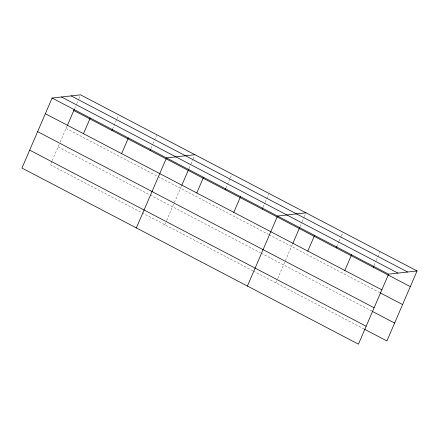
<?xml version="1.0" encoding="UTF-8"?>
<svg xmlns="http://www.w3.org/2000/svg" width="439" height="439" viewBox="0 0 439 439"><rect width="100%" height="100%" fill="white"/><g stroke="black" fill="none" stroke-linecap="round" stroke-linejoin="round"><path stroke-width="0.33" stroke-dasharray="2.19 1.65" d="M52.005 161.124L50.408 164.834L252.798 270.77M52.268 160.509L59.188 144.447M60.247 141.984L67.145 125.966M74.614 108.631L76.507 104.241M76.776 103.609L78.663 99.225M78.932 98.594L80.013 96.086M112.477 129.214L118.151 116.05M150.884 148.552L152.777 144.162M153.046 143.531L156.558 135.382M164.817 224.719L166.414 221.009M166.677 220.389L174.129 203.098M174.393 202.478L181.554 185.845M189.022 168.51L190.641 164.746M190.91 164.12L192.803 159.73M193.072 159.105L194.422 155.966M226.036 187.881L230.085 178.475M230.36 177.85L231.435 175.342M263.049 207.257L264.942 202.867M265.211 202.242L268.723 194.087M275.857 282.837L277.453 279.127M277.722 278.507L285.169 261.216M285.438 260.601L292.599 243.963M300.067 226.628L301.955 222.238M302.224 221.613L304.117 217.223M304.386 216.597L305.467 214.089M336.812 246.63L338.968 241.615M339.243 240.989L341.13 236.599M341.399 235.968L342.48 233.46M374.094 265.375L375.987 260.986M376.256 260.36L379.768 252.206M66.08 128.435L157.486 176.28M158.095 176.593L268.476 234.371M269.085 234.689L379.521 292.489M58.129 146.906L149.534 194.751M150.138 195.064L260.519 252.842M261.128 253.16L372.173 311.278M253.407 271.088L363.843 328.888"/><path stroke-width="0.66" d="M417.05 270.956L80.556 94.835L52.098 98.045L21.95 168.044L358.443 344.165L388.592 274.166L417.05 270.956L386.902 340.955L364.452 329.206M67.414 125.345L74.345 109.256M83.481 133.681L90.236 118.003M111.94 130.471L112.477 129.214M121.619 153.639L128.369 137.961M150.078 150.429L150.615 149.178M136.359 227.929L166.507 157.925L194.965 154.715M181.823 185.225L188.754 169.136M196.771 192.973L203.52 177.296M225.229 189.763L225.767 188.512M233.784 212.35L240.534 196.672M262.242 209.14L262.78 207.883M247.404 286.047L277.547 216.043L306.005 212.833M292.868 243.349L299.793 227.259M307.81 251.097L314.565 235.419M336.269 247.887L336.812 246.63M344.829 270.468L351.579 254.79M373.282 267.258L373.825 266.001M71.162 95.894L407.661 272.015M61.487 96.986L397.981 273.107M52.098 98.045L388.592 274.166M73.801 110.507L410.3 286.629M45.349 113.717L381.842 289.839M380.125 292.808L402.579 304.556M37.628 131.645L374.121 307.766M372.777 311.597L394.623 323.027M29.671 150.116L366.164 326.237"/></g></svg>
